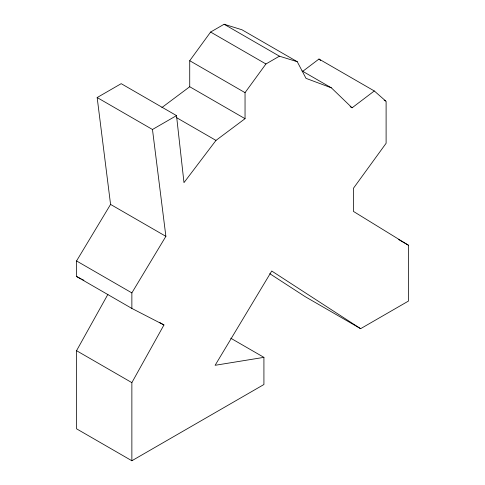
<?xml version="1.0" encoding="UTF-8"?>
<svg xmlns="http://www.w3.org/2000/svg" width="485" height="485" viewBox="0 0 485 485"><rect width="100%" height="100%" fill="white"/><g stroke="black" fill="none" stroke-linecap="round" stroke-linejoin="round"><path stroke-width="0.73" d="M230.727 338.197L263.919 357.36L263.919 384.514L131.865 460.75L76.551 428.813L76.551 350.697L107.906 294.34M131.865 460.75L131.865 382.635L163.948 324.968L159.395 322.337M163.948 324.968L131.865 308.43L76.551 276.492L76.551 260.954L110.568 204.415L97.158 97.546L121.195 83.669L176.51 115.606L183.985 182.627L215.97 140.407L245.046 118.679L245.046 92.653L265.925 63.978L279.427 56.187L297.25 61.698L306.011 78.358L331.358 87.833L352.098 107.803L374.299 90.968L386.108 101.359L386.108 143.281L353.426 188.289L353.426 211.405L408.449 245.234L408.449 301.07L360.628 328.678L305.314 296.741L269.757 273.679M131.865 308.43L131.865 292.892L165.882 236.347L152.472 129.483L97.158 97.546M161.869 107.567L189.726 86.742L189.726 60.716L210.611 32.046L224.112 24.25L241.936 29.761L297.25 61.698M302.779 71.319L318.978 59.031L374.299 90.968M152.472 129.483L176.51 115.606M263.919 357.36L215.11 365.296L271.739 271.018L360.628 328.678M76.551 276.492L81.231 278.905M82.565 279.596L83.905 280.288M384.15 100.231L385.454 100.983M224.112 24.25L279.427 56.187M302.07 70.925L331.358 87.833M350.146 106.676L352.098 107.803M210.611 32.046L265.925 63.978M189.726 60.716L245.046 92.653M189.726 86.742L245.046 118.679M398.688 239.596L408.449 245.234M176.273 117.491L215.97 140.407M110.568 204.415L165.882 236.347M76.551 260.954L131.865 292.892M76.551 350.697L131.865 382.635M318.978 59.031L320.67 60.516"/></g></svg>
